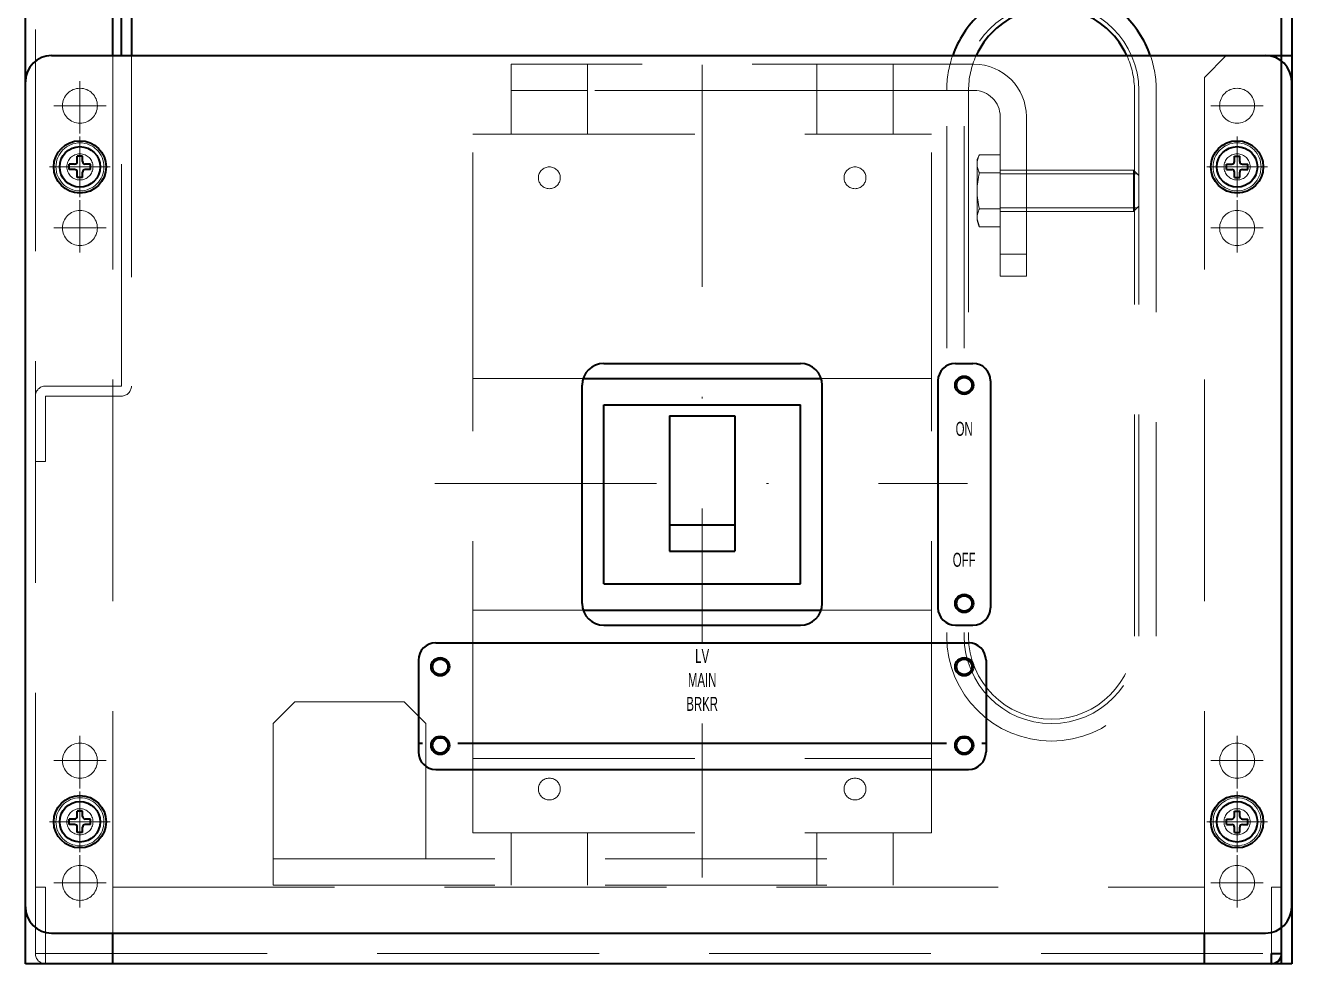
# Model space of a CAD drawing. Header units: millimetres. Extents: x 10 to 821, y 12 to 580.
# Drawn here: x 108.1 to 180.6, y 139.5 to 193.2 of the extents above; entities that cross this region are included whole.
import ezdxf
from ezdxf.enums import TextEntityAlignment as Align

# ---------------------------------------------------------------- set-up
doc = ezdxf.new("R2010")
doc.units = ezdxf.units.MM
doc.linetypes.add('DASHDOT', pattern=[25.3, 12.7, -6.3, 0, -6.3])
doc.linetypes.add('DASHED', pattern=[19, 12.7, -6.3])
doc.layers.add('05', color=7, linetype='Continuous')
doc.styles.add('HG丸ｺﾞｼｯｸM-PRO', font='')
doc.styles.get('HG丸ｺﾞｼｯｸM-PRO').set_extended_font_data('HG丸ｺﾞｼｯｸM-PRO')

# ---------------------------------------------------------------- blocks, each defined once
blk = doc.blocks.new('BLKF436')
at = {"layer": '05', "color": 3, "linetype": 'Continuous', "lineweight": 35}
for p, q in [((108.074, 139.516), (108.074, 402.016)), ((179.999, 139.516), (179.999, 195.141)), ((180.574, 195.141), (180.574, 139.516)), ((113.074, 191.516), (113.074, 193.891)), ((113.074, 139.516), (113.074, 141.266)), ((180.574, 139.516), (108.074, 139.516))]:
    blk.add_line(p, q, dxfattribs=at)
at = {"layer": '05', "color": 4, "linetype": 'DASHED', "lineweight": 13}
for p, q in [((108.649, 402.016), (108.649, 139.516)), ((113.074, 141.266), (113.074, 191.516))]:
    blk.add_line(p, q, dxfattribs=at)
blk = doc.blocks.new('BLKF437')
at = {"layer": '05', "color": 4, "linetype": 'DASHED', "lineweight": 13}
for p, q in [((108.649, 143.891), (109.224, 143.891)), ((108.649, 140.091), (108.649, 143.891)), ((109.224, 140.091), (109.224, 143.891)), ((113.074, 143.891), (175.574, 143.891)), ((179.424, 140.091), (179.424, 143.891)), ((179.424, 143.891), (179.999, 143.891)), ((108.649, 140.091), (109.224, 140.091)), ((109.224, 139.516), (109.224, 140.091)), ((109.224, 140.091), (179.424, 140.091))]:
    blk.add_line(p, q, dxfattribs=at)
at = {"layer": '05', "color": 3, "linetype": 'Continuous', "lineweight": 35}
for p, q in [((179.999, 140.091), (179.999, 143.891)), ((179.424, 139.516), (179.424, 140.091)), ((179.424, 140.091), (179.999, 140.091)), ((179.424, 139.516), (109.224, 139.516))]:
    blk.add_line(p, q, dxfattribs=at)
at = {"layer": '05', "color": 4, "linetype": 'DASHED', "lineweight": 13}
blk.add_arc((109.224, 140.091), 0.575, 180, 270, dxfattribs=at)
at = {"layer": '05', "color": 3, "linetype": 'Continuous', "lineweight": 35}
blk.add_arc((179.424, 140.091), 0.575, 270, 0, dxfattribs=at)
blk = doc.blocks.new('BLKF438')
at = {"layer": '05', "color": 4, "linetype": 'DASHDOT', "lineweight": 13}
for p, q in [((146.824, 190.974), (146.824, 157.891)), ((131.512, 167.016), (162.009, 167.016)), ((146.824, 153.278), (146.824, 144.452))]:
    blk.add_line(p, q, dxfattribs=at)
at = {"layer": '05', "color": 4, "linetype": 'DASHED', "lineweight": 13}
for p, q in [((133.699, 187.016), (159.949, 187.016)), ((133.699, 173.266), (133.699, 187.016)), ((159.949, 173.266), (159.949, 187.016)), ((133.699, 151.016), (133.699, 173.266)), ((133.699, 173.016), (140.006, 173.016)), ((153.641, 173.016), (159.949, 173.016)), ((159.949, 151.016), (159.949, 173.266)), ((133.699, 159.766), (140.006, 159.766)), ((153.641, 159.766), (159.949, 159.766)), ((133.699, 151.266), (159.949, 151.266)), ((133.699, 147.016), (133.699, 151.016)), ((159.949, 147.016), (159.949, 151.016)), ((133.699, 147.016), (159.949, 147.016))]:
    blk.add_line(p, q, dxfattribs=at)
at = {"layer": '05', "color": 3, "linetype": 'Continuous', "lineweight": 35}
for p, q in [((140.006, 173.016), (153.641, 173.016)), ((141.199, 161.266), (141.199, 171.516)), ((141.199, 171.516), (152.449, 171.516)), ((152.449, 161.266), (152.449, 171.516)), ((144.949, 170.891), (144.949, 163.141)), ((144.949, 170.891), (148.699, 170.891)), ((148.699, 170.891), (148.699, 163.141)), ((144.949, 164.641), (148.699, 164.641)), ((144.949, 163.141), (148.699, 163.141)), ((141.199, 161.266), (152.449, 161.266)), ((140.006, 159.766), (153.641, 159.766))]:
    blk.add_line(p, q, dxfattribs=at)
at = {"layer": '05', "color": 4, "linetype": 'DASHED', "lineweight": 13}
for centre in [(138.074, 184.516), (155.574, 184.516), (138.074, 149.516), (155.574, 149.516)]:
    blk.add_circle(centre, 0.625, dxfattribs=at)
blk = doc.blocks.new('BLKF440')
at = {"layer": '05', "color": 3, "linetype": 'Continuous', "lineweight": 35}
for p, q in [((161.324, 173.891), (162.324, 173.891)), ((160.324, 172.891), (160.324, 159.891)), ((163.324, 172.891), (163.324, 159.891)), ((161.324, 158.891), (162.324, 158.891))]:
    blk.add_line(p, q, dxfattribs=at)
for centre in [(161.824, 172.641), (161.824, 160.141)]:
    blk.add_circle(centre, 0.525, dxfattribs=at)
for centre, start, end in [((161.324, 172.891), 90, 180), ((162.324, 172.891), 360, 90), ((161.324, 159.891), 180, 270), ((162.324, 159.891), 270, 360)]:
    blk.add_arc(centre, 1, start, end, dxfattribs=at)
blk = doc.blocks.new('BLKF439')
at = {"layer": '05', "color": 3, "linetype": 'Continuous', "lineweight": 35}
blk.add_blockref('BLKF440', (0, 0), dxfattribs=at)
at = {"layer": '05', "color": 3, "linetype": 'Continuous', "lineweight": 35, "style": 'HG丸ｺﾞｼｯｸM-PRO'}
for s, width, p in [('ON', 0.609959, (161.824, 170.141)), ('OFF', 0.609794, (161.824, 162.641))]:
    blk.add_text(s, height=0.8, dxfattribs=dict(at, width=width)).set_placement(p, align=Align.MIDDLE_CENTER)
blk = doc.blocks.new('BLKF442')
at = {"layer": '05', "color": 3, "linetype": 'Continuous', "lineweight": 35}
for p, q in [((131.574, 157.891), (162.074, 157.891)), ((130.574, 156.891), (130.574, 151.641)), ((163.074, 156.891), (163.074, 151.641)), ((130.574, 152.141), (130.819, 152.141)), ((132.828, 152.141), (160.819, 152.141)), ((162.828, 152.141), (163.074, 152.141)), ((131.574, 150.641), (162.074, 150.641))]:
    blk.add_line(p, q, dxfattribs=at)
for centre in [(131.824, 156.516), (161.824, 156.516), (131.824, 152.016), (161.824, 152.016)]:
    blk.add_circle(centre, 0.525, dxfattribs=at)
for centre, start, end in [((131.574, 156.891), 90, 180), ((162.074, 156.891), 0, 90), ((131.574, 151.641), 180, 270), ((162.074, 151.641), 270, 0)]:
    blk.add_arc(centre, 1, start, end, dxfattribs=at)
blk = doc.blocks.new('BLKF441')
at = {"layer": '05', "color": 3, "linetype": 'Continuous', "lineweight": 35}
blk.add_blockref('BLKF442', (0, 0), dxfattribs=at)
blk = doc.blocks.new('BLKF469')
at = {"layer": '05', "color": 4, "linetype": 'DASHDOT', "lineweight": 13}
for p, q in [((111.199, 183.641), (111.199, 186.641)), ((112.699, 185.141), (109.699, 185.141))]:
    blk.add_line(p, q, dxfattribs=at)
at = {"layer": '05', "color": 3, "linetype": 'Continuous', "lineweight": 35}
for p, q in [((111.352, 185.754), (111.045, 185.754)), ((111.045, 185.448), (111.045, 185.754)), ((111.352, 185.448), (111.352, 185.754)), ((110.586, 184.988), (110.586, 185.295)), ((110.892, 185.295), (110.586, 185.295)), ((110.892, 184.988), (110.586, 184.988)), ((111.811, 185.295), (111.505, 185.295)), ((111.811, 184.988), (111.505, 184.988)), ((111.811, 184.988), (111.811, 185.295)), ((111.045, 184.529), (111.045, 184.835)), ((111.352, 184.529), (111.045, 184.529)), ((111.352, 184.529), (111.352, 184.835))]:
    blk.add_line(p, q, dxfattribs=at)
for centre, start, end in [((110.892, 185.448), 270, 0), ((110.892, 184.835), 0, 90), ((111.505, 185.448), 180, 270), ((111.505, 184.835), 90, 180)]:
    blk.add_arc(centre, 0.153, start, end, dxfattribs=at)
blk = doc.blocks.new('BLKF470')
at = {"layer": '05', "color": 4, "linetype": 'DASHDOT', "lineweight": 13}
for p, q in [((111.199, 146.141), (111.199, 149.141)), ((112.699, 147.641), (109.699, 147.641))]:
    blk.add_line(p, q, dxfattribs=at)
at = {"layer": '05', "color": 3, "linetype": 'Continuous', "lineweight": 35}
for p, q in [((111.352, 148.254), (111.045, 148.254)), ((111.045, 147.948), (111.045, 148.254)), ((111.352, 147.948), (111.352, 148.254)), ((110.586, 147.488), (110.586, 147.795)), ((110.892, 147.795), (110.586, 147.795)), ((110.892, 147.488), (110.586, 147.488)), ((111.045, 147.029), (111.045, 147.335)), ((111.352, 147.029), (111.352, 147.335)), ((111.811, 147.795), (111.505, 147.795)), ((111.811, 147.488), (111.505, 147.488)), ((111.811, 147.488), (111.811, 147.795)), ((111.352, 147.029), (111.045, 147.029))]:
    blk.add_line(p, q, dxfattribs=at)
for centre, start, end in [((110.892, 147.948), 270, 0), ((111.505, 147.948), 180, 270), ((110.892, 147.335), 0, 90), ((111.505, 147.335), 90, 180)]:
    blk.add_arc(centre, 0.153, start, end, dxfattribs=at)
blk = doc.blocks.new('BLKF471')
at = {"layer": '05', "color": 4, "linetype": 'DASHDOT', "lineweight": 13}
for p, q in [((177.449, 183.641), (177.449, 186.641)), ((175.949, 185.141), (178.949, 185.141))]:
    blk.add_line(p, q, dxfattribs=at)
at = {"layer": '05', "color": 3, "linetype": 'Continuous', "lineweight": 35}
for p, q in [((177.295, 185.754), (177.602, 185.754)), ((177.295, 185.448), (177.295, 185.754)), ((177.602, 185.448), (177.602, 185.754)), ((176.836, 184.988), (176.836, 185.295)), ((176.836, 185.295), (177.142, 185.295)), ((176.836, 184.988), (177.142, 184.988)), ((177.755, 185.295), (178.061, 185.295)), ((177.755, 184.988), (178.061, 184.988)), ((178.061, 184.988), (178.061, 185.295)), ((177.295, 184.529), (177.295, 184.835)), ((177.295, 184.529), (177.602, 184.529)), ((177.602, 184.529), (177.602, 184.835))]:
    blk.add_line(p, q, dxfattribs=at)
for centre, start, end in [((177.142, 185.448), 270, 360), ((177.142, 184.835), 360, 90), ((177.755, 185.448), 180, 270), ((177.755, 184.835), 90, 180)]:
    blk.add_arc(centre, 0.153, start, end, dxfattribs=at)
blk = doc.blocks.new('BLKF472')
at = {"layer": '05', "color": 4, "linetype": 'DASHDOT', "lineweight": 13}
for p, q in [((177.449, 146.141), (177.449, 149.141)), ((175.949, 147.641), (178.949, 147.641))]:
    blk.add_line(p, q, dxfattribs=at)
at = {"layer": '05', "color": 3, "linetype": 'Continuous', "lineweight": 35}
for p, q in [((177.295, 148.254), (177.602, 148.254)), ((177.295, 147.948), (177.295, 148.254)), ((177.602, 147.948), (177.602, 148.254)), ((176.836, 147.488), (176.836, 147.795)), ((176.836, 147.795), (177.142, 147.795)), ((176.836, 147.488), (177.142, 147.488)), ((177.295, 147.029), (177.295, 147.335)), ((177.602, 147.029), (177.602, 147.335)), ((177.755, 147.795), (178.061, 147.795)), ((177.755, 147.488), (178.061, 147.488)), ((178.061, 147.488), (178.061, 147.795)), ((177.295, 147.029), (177.602, 147.029))]:
    blk.add_line(p, q, dxfattribs=at)
for centre, start, end in [((177.142, 147.948), 270, 360), ((177.755, 147.948), 180, 270), ((177.142, 147.335), 360, 90), ((177.755, 147.335), 90, 180)]:
    blk.add_arc(centre, 0.153, start, end, dxfattribs=at)
blk = doc.blocks.new('BLKF473')
at = {"layer": '05', "color": 3, "linetype": 'Continuous', "lineweight": 35}
for p, q in [((109.574, 191.516), (179.074, 191.516)), ((108.074, 142.766), (108.074, 190.016)), ((180.574, 142.766), (180.574, 190.016)), ((141.199, 173.891), (152.449, 173.891)), ((139.949, 160.141), (139.949, 172.641)), ((153.699, 160.141), (153.699, 172.641)), ((141.199, 158.891), (152.449, 158.891)), ((109.574, 141.266), (179.074, 141.266))]:
    blk.add_line(p, q, dxfattribs=at)
at = {"layer": '05', "color": 4, "linetype": 'DASHED', "lineweight": 13}
for centre in [(111.199, 185.141), (177.449, 185.141), (111.199, 147.641), (177.449, 147.641)]:
    blk.add_circle(centre, 0.75, dxfattribs=at)
at = {"layer": '05', "color": 3, "linetype": 'Continuous', "lineweight": 35}
for centre in [(161.824, 172.641), (161.824, 160.141), (131.824, 156.516), (161.824, 156.516), (131.824, 152.016), (161.824, 152.016)]:
    blk.add_circle(centre, 0.438, dxfattribs=at)
for centre, radius, start, end in [((109.574, 190.016), 1.5, 90, 180), ((179.074, 190.016), 1.5, 0, 90), ((141.199, 172.641), 1.25, 90, 180), ((152.449, 172.641), 1.25, 0, 90), ((141.199, 160.141), 1.25, 180, 270), ((152.449, 160.141), 1.25, 270, 0), ((109.574, 142.766), 1.5, 180, 270), ((179.074, 142.766), 1.5, 270, 0)]:
    blk.add_arc(centre, radius, start, end, dxfattribs=at)
blk = doc.blocks.new('BLKF500')
at = {"layer": '05', "color": 4, "linetype": 'DASHED', "lineweight": 13}
for p, q in [((162.706, 185.83), (162.561, 185.579)), ((162.706, 185.83), (163.886, 185.83)), ((163.886, 185.83), (163.886, 181.702)), ((162.561, 185.579), (162.561, 182.141)), ((163.886, 184.956), (165.386, 184.956)), ((165.386, 184.956), (171.511, 184.956)), ((171.511, 184.956), (171.511, 182.576)), ((171.511, 184.956), (171.824, 184.644)), ((162.706, 184.798), (163.886, 184.798)), ((163.886, 184.741), (165.386, 184.741)), ((165.386, 184.741), (171.726, 184.741)), ((171.824, 184.644), (171.824, 182.889)), ((162.706, 182.734), (163.886, 182.734)), ((163.886, 182.791), (165.386, 182.791)), ((165.386, 182.791), (171.726, 182.791)), ((171.511, 182.576), (171.824, 182.889)), ((162.561, 182.141), (162.706, 181.702)), ((163.886, 182.576), (165.386, 182.576)), ((165.386, 182.576), (171.511, 182.576)), ((162.706, 181.702), (163.886, 181.702))]:
    blk.add_line(p, q, dxfattribs=at)
for centre, radius, start, end in [((163.551, 185.314), 0.99, 148.58021, 211.41979), ((166.303, 183.766), 3.742, 163.98921, 196.01079), ((163.551, 182.218), 0.99, 148.58021, 211.41979)]:
    blk.add_arc(centre, radius, start, end, dxfattribs=at)
blk = doc.blocks.new('BLKF499')
at = {"layer": '05', "color": 4, "linetype": 'DASHED', "lineweight": 13}
for p, q in [((162.386, 191.016), (135.886, 191.016)), ((135.886, 187.016), (135.886, 191.016)), ((140.261, 191.016), (140.261, 189.516)), ((153.386, 191.016), (153.386, 189.516)), ((157.761, 191.016), (157.761, 189.516)), ((140.261, 189.516), (135.886, 189.516)), ((140.261, 187.016), (140.261, 189.516)), ((153.386, 189.516), (140.261, 189.516)), ((153.386, 187.016), (153.386, 189.516)), ((157.761, 189.516), (153.386, 189.516)), ((162.386, 189.516), (157.761, 189.516)), ((157.761, 187.016), (157.761, 189.516)), ((162.386, 189.516), (161.386, 189.516)), ((163.886, 188.016), (163.886, 178.891)), ((165.386, 178.891), (165.386, 188.016)), ((165.386, 180.141), (163.886, 180.141)), ((165.386, 178.891), (163.886, 178.891))]:
    blk.add_line(p, q, dxfattribs=at)
for centre in [(138.074, 184.516), (155.574, 184.516)]:
    blk.add_circle(centre, 0.625, dxfattribs=at)
for radius in [3, 1.5]:
    blk.add_arc((162.386, 188.016), radius, 360, 90, dxfattribs=at)
blk.add_blockref('BLKF500', (0, 0), dxfattribs=at)
blk = doc.blocks.new('BLKF529')
at = {"layer": '05', "color": 4, "linetype": 'DASHED', "lineweight": 13}
for p, q in [((161.824, 174.762), (161.824, 189.516)), ((171.824, 158.266), (171.824, 189.516)), ((161.824, 158.266), (161.824, 158.484))]:
    blk.add_line(p, q, dxfattribs=at)
for centre, start, end in [((166.824, 189.516), 0, 180), ((166.824, 158.266), 180, 0)]:
    blk.add_arc(centre, 5, start, end, dxfattribs=at)
blk = doc.blocks.new('BLKF530')
at = {"layer": '05', "color": 4, "linetype": 'DASHED', "lineweight": 13}
for p, q in [((160.824, 174.762), (160.824, 189.516)), ((162.074, 189.516), (162.074, 174.762)), ((171.574, 158.266), (171.574, 189.516)), ((172.824, 189.516), (172.824, 158.266)), ((160.824, 158.266), (160.824, 158.484)), ((162.074, 158.484), (162.074, 158.266))]:
    blk.add_line(p, q, dxfattribs=at)
for centre, radius, start, end in [((166.824, 189.516), 6, 46.81658, 133.18342), ((166.824, 189.516), 4.75, 67.08046, 112.91954), ((166.824, 189.516), 6, 160.52878, 180), ((166.824, 189.516), 4.75, 155.09893, 180), ((166.824, 189.516), 4.75, 0, 24.90107), ((166.824, 189.516), 6, 0, 19.47122), ((166.824, 158.266), 6, 180, 0), ((166.824, 158.266), 4.75, 180, 0)]:
    blk.add_arc(centre, radius, start, end, dxfattribs=at)
at = {"layer": '05', "color": 3, "linetype": 'Continuous', "lineweight": 35}
for radius, start, end in [(6, 133.18342, 160.52878), (4.75, 112.91954, 155.09893), (4.75, 24.90107, 67.08046), (6, 19.47122, 46.81658)]:
    blk.add_arc((166.824, 189.516), radius, start, end, dxfattribs=at)
blk = doc.blocks.new('BLKF549')
at = {"layer": '05', "color": 4, "linetype": 'DASHED', "lineweight": 13}
for p, q in [((108.649, 197.016), (108.649, 200.766)), ((108.649, 200.766), (109.224, 200.766)), ((109.224, 200.766), (109.224, 197.016)), ((109.224, 197.016), (113.574, 197.016)), ((113.574, 196.441), (109.224, 196.441)), ((113.574, 193.891), (113.574, 196.441)), ((114.149, 196.441), (114.149, 193.891)), ((113.574, 172.591), (113.574, 191.516)), ((114.149, 191.516), (114.149, 172.591)), ((113.574, 172.591), (109.224, 172.591)), ((108.649, 172.016), (108.649, 168.266)), ((109.224, 172.016), (113.574, 172.016)), ((109.224, 168.266), (109.224, 172.016)), ((108.649, 168.266), (109.224, 168.266))]:
    blk.add_line(p, q, dxfattribs=at)
at = {"layer": '05', "color": 3, "linetype": 'Continuous', "lineweight": 35}
for p, q in [((113.574, 191.516), (113.574, 193.891)), ((114.149, 193.891), (114.149, 191.516))]:
    blk.add_line(p, q, dxfattribs=at)
at = {"layer": '05', "color": 4, "linetype": 'DASHED', "lineweight": 13}
for centre, start, end in [((109.224, 197.016), 180, 270), ((113.574, 196.441), 0, 90), ((109.224, 172.016), 90, 180), ((113.574, 172.591), 270, 0)]:
    blk.add_arc(centre, 0.575, start, end, dxfattribs=at)
blk = doc.blocks.new('BLKF550')
at = {"layer": '05', "color": 4, "linetype": 'DASHED', "lineweight": 13}
for p, q in [((122.261, 153.266), (123.511, 154.516)), ((123.511, 154.516), (129.761, 154.516)), ((129.761, 154.516), (131.011, 153.266)), ((122.261, 146.391), (122.261, 153.266)), ((131.011, 146.391), (131.011, 153.266)), ((135.886, 147.016), (135.886, 146.391)), ((140.261, 147.016), (140.261, 146.391)), ((153.386, 147.016), (153.386, 146.391)), ((157.761, 147.016), (157.761, 146.391)), ((122.261, 144.016), (122.261, 146.391)), ((131.011, 145.516), (131.011, 146.391)), ((135.886, 146.391), (135.886, 145.516)), ((140.261, 146.391), (140.261, 145.516)), ((153.386, 146.391), (153.386, 145.516)), ((157.761, 146.391), (157.761, 144.016)), ((122.261, 145.516), (157.761, 145.516)), ((135.886, 144.016), (135.886, 145.516)), ((140.261, 144.016), (140.261, 145.516)), ((153.386, 144.016), (153.386, 145.516)), ((122.261, 144.016), (157.761, 144.016))]:
    blk.add_line(p, q, dxfattribs=at)
for centre in [(138.074, 149.516), (155.574, 149.516)]:
    blk.add_circle(centre, 0.625, dxfattribs=at)
blk = doc.blocks.new('BLKF269')
at = {"layer": '05', "color": 4, "linetype": 'DASHED', "lineweight": 13}
for p in [(176.824, 191.516), (175.574, 141.266)]:
    blk.add_line(p, (175.574, 190.266), dxfattribs=at)
at = {"layer": '05', "color": 3, "linetype": 'Continuous', "lineweight": 35}
for p, q in [((176.824, 191.516), (180.574, 191.516)), ((175.574, 139.516), (175.574, 141.266))]:
    blk.add_line(p, q, dxfattribs=at)
at = {"layer": '05', "color": 4, "linetype": 'DASHDOT', "lineweight": 13}
for p, q in [((111.199, 187.055), (111.199, 190.055)), ((112.699, 188.641), (109.699, 188.641)), ((175.949, 188.641), (178.949, 188.641)), ((111.199, 183.403), (111.199, 186.88)), ((177.449, 183.403), (177.449, 186.88)), ((112.937, 185.141), (109.46, 185.141)), ((175.71, 185.141), (179.187, 185.141)), ((111.199, 180.23), (111.199, 183.23)), ((177.449, 180.23), (177.449, 183.23)), ((112.699, 181.641), (109.699, 181.641)), ((175.949, 181.641), (178.949, 181.641)), ((111.199, 149.555), (111.199, 152.555)), ((177.449, 149.555), (177.449, 152.555)), ((112.699, 151.141), (109.699, 151.141)), ((175.949, 151.141), (178.949, 151.141)), ((111.199, 145.903), (111.199, 149.38)), ((177.449, 145.903), (177.449, 149.38)), ((112.937, 147.641), (109.46, 147.641)), ((175.71, 147.641), (179.187, 147.641)), ((111.199, 142.73), (111.199, 145.73)), ((177.449, 142.73), (177.449, 145.73)), ((112.699, 144.141), (109.699, 144.141)), ((175.949, 144.141), (178.949, 144.141))]:
    blk.add_line(p, q, dxfattribs=at)
at = {"layer": '05', "color": 4, "linetype": 'DASHED', "lineweight": 13}
for centre, radius in [((111.199, 188.641), 1), ((177.449, 188.641), 1), ((111.199, 185.141), 1.375), ((177.449, 185.141), 1.375), ((111.199, 181.641), 1), ((177.449, 181.641), 1), ((111.199, 151.141), 1), ((177.449, 151.141), 1), ((111.199, 147.641), 1.375), ((177.449, 147.641), 1.375), ((111.199, 144.141), 1), ((177.449, 144.141), 1)]:
    blk.add_circle(centre, radius, dxfattribs=at)
at = {"layer": '05', "color": 3, "linetype": 'Continuous', "lineweight": 35}
for centre, radius in [((111.199, 185.141), 1.5), ((177.449, 185.141), 1.5), ((111.199, 185.141), 1.159), ((177.449, 185.141), 1.159), ((111.199, 147.641), 1.5), ((111.199, 147.641), 1.159), ((177.449, 147.641), 1.5), ((177.449, 147.641), 1.159)]:
    blk.add_circle(centre, radius, dxfattribs=at)
for name in ['BLKF436', 'BLKF473', 'BLKF469', 'BLKF471', 'BLKF439', 'BLKF441', 'BLKF470', 'BLKF472']:
    blk.add_blockref(name, (0, 0), dxfattribs=at)
at = {"layer": '05', "color": 4, "linetype": 'DASHED', "lineweight": 13}
for name in ['BLKF549', 'BLKF530', 'BLKF529', 'BLKF438', 'BLKF499', 'BLKF550', 'BLKF437']:
    blk.add_blockref(name, (0, 0), dxfattribs=at)
at = {"layer": '05', "color": 3, "linetype": 'Continuous', "lineweight": 35, "style": 'HG丸ｺﾞｼｯｸM-PRO'}
for s, width, p in [('LV', 0.611232, (146.824, 157.141)), ('MAIN', 0.609108, (146.824, 155.766)), ('BRKR', 0.610352, (146.824, 154.391))]:
    blk.add_text(s, height=0.8, dxfattribs=dict(at, width=width)).set_placement(p, align=Align.MIDDLE_CENTER)

msp = doc.modelspace()

# ---------------------------------------------------------------- block references
at = {"layer": '05', "color": 3, "linetype": 'Continuous', "lineweight": 35}
msp.add_blockref('BLKF269', (0, 0), dxfattribs=at)

doc.saveas('drawing.dxf')
